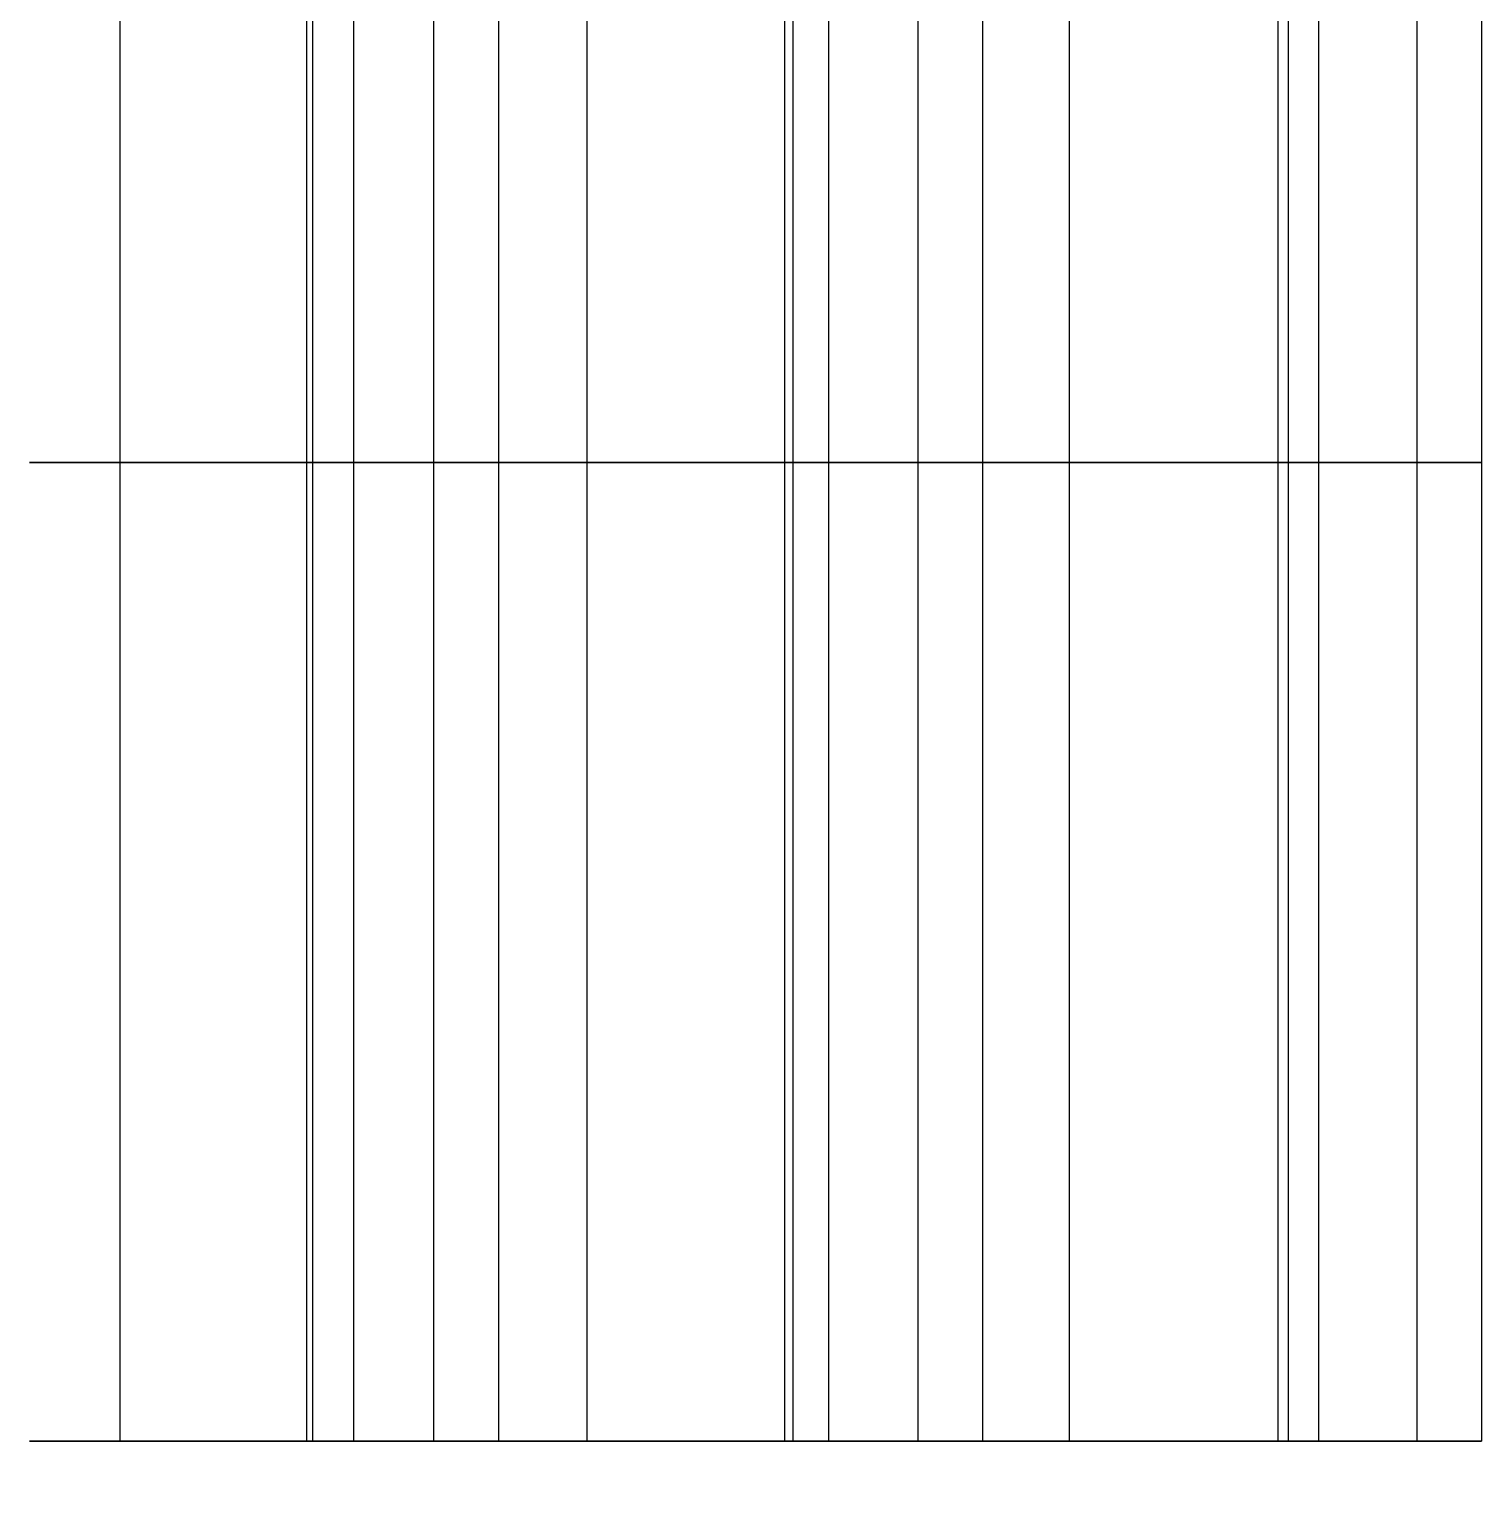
# Model space of a CAD drawing. Extents: x -60 to 60, y -153 to -30.
# Drawn here: x -39.956 to -35.501, y -90.171 to -85.672 of the extents above; entities that cross this region are included whole.
import ezdxf

# ---------------------------------------------------------------- set-up
doc = ezdxf.new("R2010")
doc.units = 0
doc.layers.add('Cut051006', color=7, linetype='CONTINUOUS')

msp = doc.modelspace()

# ---------------------------------------------------------------- linework, layer by layer
at = {"layer": 'Cut051006'}
for p, q in [((-39.679, -84, 97.6955), (-39.679, -87, 97.6955)), ((-39.679, -84, 97.6955), (-39.679, -87, 97.6955)), ((-39.679, -84, 16.9542), (-39.679, -87, 16.9542)), ((-39.679, -84, 16.9542), (-39.679, -87, 16.9542)), ((-39.106, -84, 98.6709), (-39.106, -87, 98.6709)), ((-39.106, -84, 98.6709), (-39.106, -87, 98.6709)), ((-39.106, -84, 15.9788), (-39.106, -87, 15.9788)), ((-39.106, -84, 15.9788), (-39.106, -87, 15.9788)), ((-39.0878, -84, 98.8689), (-39.0878, -87, 98.8689)), ((-39.0878, -84, 98.8689), (-39.0878, -87, 98.8689)), ((-39.0878, -84, 15.7808), (-39.0878, -87, 15.7808)), ((-39.0878, -84, 15.7808), (-39.0878, -87, 15.7808)), ((-38.9613, -84, 98.3886), (-38.9613, -87, 98.3886)), ((-38.9613, -84, 98.3886), (-38.9613, -87, 98.3886)), ((-38.9613, -84, 16.2611), (-38.9613, -87, 16.2611)), ((-38.9613, -84, 16.2611), (-38.9613, -87, 16.2611)), ((-38.7162, -84, 99.2154), (-38.7162, -87, 99.2154)), ((-38.7162, -84, 99.2154), (-38.7162, -87, 99.2154)), ((-38.7162, -84, 15.4343), (-38.7162, -87, 15.4343)), ((-38.7162, -84, 15.4343), (-38.7162, -87, 15.4343)), ((-38.5174, -84, 99.2197), (-38.5174, -87, 99.2197)), ((-38.5174, -84, 99.2197), (-38.5174, -87, 99.2197)), ((-38.5174, -84, 15.43), (-38.5174, -87, 15.43)), ((-38.5174, -84, 15.43), (-38.5174, -87, 15.43)), ((-38.2459, -84, 99.0557), (-38.2459, -87, 99.0557)), ((-38.2459, -84, 99.0557), (-38.2459, -87, 99.0557)), ((-38.2459, -84, 15.594), (-38.2459, -87, 15.594)), ((-38.2459, -84, 15.594), (-38.2459, -87, 15.594)), ((-37.6392, -84, 100.01), (-37.6392, -87, 100.01)), ((-37.6392, -84, 100.01), (-37.6392, -87, 100.01)), ((-37.6392, -84, 14.6392), (-37.6392, -87, 14.6392)), ((-37.6392, -84, 14.6392), (-37.6392, -87, 14.6392)), ((-37.6141, -84, 100.208), (-37.6141, -87, 100.208)), ((-37.6141, -84, 100.208), (-37.6141, -87, 100.208)), ((-37.6141, -84, 14.442), (-37.6141, -87, 14.442)), ((-37.6141, -84, 14.442), (-37.6141, -87, 14.442)), ((-37.5044, -84, 99.7233), (-37.5044, -87, 99.7233)), ((-37.5044, -84, 99.7233), (-37.5044, -87, 99.7233)), ((-37.5044, -84, 14.9264), (-37.5044, -87, 14.9264)), ((-37.5044, -84, 14.9264), (-37.5044, -87, 14.9264)), ((-37.2307, -84, 100.541), (-37.2307, -87, 100.541)), ((-37.2307, -84, 100.541), (-37.2307, -87, 100.541)), ((-37.2307, -84, 14.1086), (-37.2307, -87, 14.1086)), ((-37.2307, -84, 14.1086), (-37.2307, -87, 14.1086)), ((-37.0319, -84, 100.538), (-37.0319, -87, 100.538)), ((-37.0319, -84, 100.538), (-37.0319, -87, 100.538)), ((-37.0319, -84, 14.1112), (-37.0319, -87, 14.1112)), ((-37.0319, -84, 14.1112), (-37.0319, -87, 14.1112)), ((-36.7662, -84, 100.365), (-36.7662, -87, 100.365)), ((-36.7662, -84, 100.365), (-36.7662, -87, 100.365)), ((-36.7662, -84, 14.2847), (-36.7662, -87, 14.2847)), ((-36.7662, -84, 14.2847), (-36.7662, -87, 14.2847)), ((-36.1266, -84, 101.298), (-36.1266, -87, 101.298)), ((-36.1266, -84, 101.298), (-36.1266, -87, 101.298)), ((-36.1266, -84, 13.3516), (-36.1266, -87, 13.3516)), ((-36.1266, -84, 13.3516), (-36.1266, -87, 13.3516)), ((-36.0946, -84, 101.494), (-36.0946, -87, 101.494)), ((-36.0946, -84, 101.494), (-36.0946, -87, 101.494)), ((-36.0946, -84, 13.1554), (-36.0946, -87, 13.1554)), ((-36.0946, -84, 13.1554), (-36.0946, -87, 13.1554)), ((-36.0019, -84, 101.006), (-36.0019, -87, 101.006)), ((-36.0019, -84, 101.006), (-36.0019, -87, 101.006)), ((-36.0019, -84, 13.6433), (-36.0019, -87, 13.6433)), ((-36.0019, -84, 13.6433), (-36.0019, -87, 13.6433)), ((-35.6998, -84, 101.814), (-35.6998, -87, 101.814)), ((-35.6998, -84, 101.814), (-35.6998, -87, 101.814)), ((-35.6998, -84, 12.8356), (-35.6998, -87, 12.8356)), ((-35.6998, -84, 12.8356), (-35.6998, -87, 12.8356)), ((-35.5012, -84, 101.805), (-35.5012, -87, 101.805)), ((-35.5012, -84, 101.805), (-35.5012, -87, 101.805)), ((-35.5012, -84, 12.8452), (-35.5012, -87, 12.8452)), ((-35.5012, -84, 12.8452), (-35.5012, -87, 12.8452)), ((-39.679, -87, 97.6955), (-39.679, -90, 97.6955)), ((-39.679, -87, 97.6955), (-39.679, -90, 97.6955)), ((-39.679, -87, 16.9542), (-39.679, -90, 16.9542)), ((-39.679, -87, 16.9542), (-39.679, -90, 16.9542)), ((-39.106, -87, 98.6709), (-39.106, -90, 98.6709)), ((-39.106, -87, 98.6709), (-39.106, -90, 98.6709)), ((-39.106, -87, 15.9788), (-39.106, -90, 15.9788)), ((-39.106, -87, 15.9788), (-39.106, -90, 15.9788)), ((-39.0878, -87, 98.8689), (-39.0878, -90, 98.8689)), ((-39.0878, -87, 98.8689), (-39.0878, -90, 98.8689)), ((-39.0878, -87, 15.7808), (-39.0878, -90, 15.7808)), ((-39.0878, -87, 15.7808), (-39.0878, -90, 15.7808)), ((-38.9613, -87, 98.3886), (-38.9613, -90, 98.3886)), ((-38.9613, -87, 98.3886), (-38.9613, -90, 98.3886)), ((-38.9613, -87, 16.2611), (-38.9613, -90, 16.2611)), ((-38.9613, -87, 16.2611), (-38.9613, -90, 16.2611)), ((-38.7162, -87, 99.2154), (-38.7162, -90, 99.2154)), ((-38.7162, -87, 99.2154), (-38.7162, -90, 99.2154)), ((-38.7162, -87, 15.4343), (-38.7162, -90, 15.4343)), ((-38.7162, -87, 15.4343), (-38.7162, -90, 15.4343)), ((-38.5174, -87, 99.2197), (-38.5174, -90, 99.2197)), ((-38.5174, -87, 99.2197), (-38.5174, -90, 99.2197)), ((-38.5174, -87, 15.43), (-38.5174, -90, 15.43)), ((-38.5174, -87, 15.43), (-38.5174, -90, 15.43)), ((-38.2459, -87, 99.0557), (-38.2459, -90, 99.0557)), ((-38.2459, -87, 99.0557), (-38.2459, -90, 99.0557)), ((-38.2459, -87, 15.594), (-38.2459, -90, 15.594)), ((-38.2459, -87, 15.594), (-38.2459, -90, 15.594)), ((-37.6392, -87, 100.01), (-37.6392, -90, 100.01)), ((-37.6392, -87, 100.01), (-37.6392, -90, 100.01)), ((-37.6392, -87, 14.6392), (-37.6392, -90, 14.6392)), ((-37.6392, -87, 14.6392), (-37.6392, -90, 14.6392)), ((-37.6141, -87, 100.208), (-37.6141, -90, 100.208)), ((-37.6141, -87, 100.208), (-37.6141, -90, 100.208)), ((-37.6141, -87, 14.442), (-37.6141, -90, 14.442)), ((-37.6141, -87, 14.442), (-37.6141, -90, 14.442)), ((-37.5044, -87, 99.7233), (-37.5044, -90, 99.7233)), ((-37.5044, -87, 99.7233), (-37.5044, -90, 99.7233)), ((-37.5044, -87, 14.9264), (-37.5044, -90, 14.9264)), ((-37.5044, -87, 14.9264), (-37.5044, -90, 14.9264)), ((-37.2307, -87, 100.541), (-37.2307, -90, 100.541)), ((-37.2307, -87, 100.541), (-37.2307, -90, 100.541)), ((-37.2307, -87, 14.1086), (-37.2307, -90, 14.1086)), ((-37.2307, -87, 14.1086), (-37.2307, -90, 14.1086)), ((-37.0319, -87, 100.538), (-37.0319, -90, 100.538)), ((-37.0319, -87, 100.538), (-37.0319, -90, 100.538)), ((-37.0319, -87, 14.1112), (-37.0319, -90, 14.1112)), ((-37.0319, -87, 14.1112), (-37.0319, -90, 14.1112)), ((-36.7662, -87, 100.365), (-36.7662, -90, 100.365)), ((-36.7662, -87, 100.365), (-36.7662, -90, 100.365)), ((-36.7662, -87, 14.2847), (-36.7662, -90, 14.2847)), ((-36.7662, -87, 14.2847), (-36.7662, -90, 14.2847)), ((-36.1266, -87, 101.298), (-36.1266, -90, 101.298)), ((-36.1266, -87, 101.298), (-36.1266, -90, 101.298)), ((-36.1266, -87, 13.3516), (-36.1266, -90, 13.3516)), ((-36.1266, -87, 13.3516), (-36.1266, -90, 13.3516)), ((-36.0946, -87, 101.494), (-36.0946, -90, 101.494)), ((-36.0946, -87, 101.494), (-36.0946, -90, 101.494)), ((-36.0946, -87, 13.1554), (-36.0946, -90, 13.1554)), ((-36.0946, -87, 13.1554), (-36.0946, -90, 13.1554)), ((-36.0019, -87, 101.006), (-36.0019, -90, 101.006)), ((-36.0019, -87, 101.006), (-36.0019, -90, 101.006)), ((-36.0019, -87, 13.6433), (-36.0019, -90, 13.6433)), ((-36.0019, -87, 13.6433), (-36.0019, -90, 13.6433)), ((-35.6998, -87, 101.814), (-35.6998, -90, 101.814)), ((-35.6998, -87, 101.814), (-35.6998, -90, 101.814)), ((-35.6998, -87, 12.8356), (-35.6998, -90, 12.8356)), ((-35.6998, -87, 12.8356), (-35.6998, -90, 12.8356)), ((-35.5012, -87, 101.805), (-35.5012, -90, 101.805)), ((-35.5012, -87, 101.805), (-35.5012, -90, 101.805)), ((-35.5012, -87, 12.8452), (-35.5012, -90, 12.8452)), ((-35.5012, -87, 12.8452), (-35.5012, -90, 12.8452))]:
    msp.add_line(p, q, dxfattribs=at)
for centre in [(0, -90), (0, -90), (0, -93), (0, -93)]:
    msp.add_circle(centre, 60, dxfattribs=at)
for points, degree in [([(-39.679, -87, 97.6955), (-39.8299, -87, 97.7506), (-39.9561, -87, 97.85)], 2), ([(-39.9561, -87, 16.7997), (-39.8299, -87, 16.899), (-39.679, -87, 16.9542)], 2), ([(-39.679, -87, 97.6955), (-39.8299, -87, 97.7506), (-39.9561, -87, 97.85)], 2), ([(-39.9561, -87, 16.7997), (-39.8299, -87, 16.899), (-39.679, -87, 16.9542)], 2), ([(-39.679, -87, 97.6955), (-39.8299, -87, 97.7506), (-39.9561, -87, 97.85)], 2), ([(-39.9561, -87, 16.7997), (-39.8299, -87, 16.899), (-39.679, -87, 16.9542)], 2), ([(-39.679, -87, 97.6955), (-39.8299, -87, 97.7506), (-39.9561, -87, 97.85)], 2), ([(-39.9561, -87, 16.7997), (-39.8299, -87, 16.899), (-39.679, -87, 16.9542)], 2), ([(-39.106, -87, 98.6709), (-39.0111, -87, 98.5413), (-38.9613, -87, 98.3886)], 2), ([(-38.9613, -87, 16.2611), (-39.0111, -87, 16.1084), (-39.106, -87, 15.9788)], 2), ([(-39.106, -87, 98.6709), (-39.0111, -87, 98.5413), (-38.9613, -87, 98.3886)], 2), ([(-38.9613, -87, 16.2611), (-39.0111, -87, 16.1084), (-39.106, -87, 15.9788)], 2), ([(-39.106, -87, 98.6709), (-39.0111, -87, 98.5413), (-38.9613, -87, 98.3886)], 2), ([(-38.9613, -87, 16.2611), (-39.0111, -87, 16.1084), (-39.106, -87, 15.9788)], 2), ([(-39.106, -87, 98.6709), (-39.0111, -87, 98.5413), (-38.9613, -87, 98.3886)], 2), ([(-38.9613, -87, 16.2611), (-39.0111, -87, 16.1084), (-39.106, -87, 15.9788)], 2), ([(-38.7162, -87, 99.2154), (-39.0878, -87, 98.8689)], 1), ([(-39.0878, -87, 15.7808), (-38.7162, -87, 15.4343)], 1), ([(-38.7162, -87, 99.2154), (-39.0878, -87, 98.8689)], 1), ([(-39.0878, -87, 15.7808), (-38.7162, -87, 15.4343)], 1), ([(-38.7162, -87, 99.2154), (-39.0878, -87, 98.8689)], 1), ([(-39.0878, -87, 15.7808), (-38.7162, -87, 15.4343)], 1), ([(-38.7162, -87, 99.2154), (-39.0878, -87, 98.8689)], 1), ([(-39.0878, -87, 15.7808), (-38.7162, -87, 15.4343)], 1), ([(-38.5174, -87, 99.2197), (-38.5666, -87, 99.2679), (-38.6692, -87, 99.2657), (-38.7162, -87, 99.2154)], 3), ([(-38.7162, -87, 15.4343), (-38.6692, -87, 15.384), (-38.5666, -87, 15.3818), (-38.5174, -87, 15.43)], 3), ([(-38.5174, -87, 99.2197), (-38.5666, -87, 99.2679), (-38.6692, -87, 99.2657), (-38.7162, -87, 99.2154)], 3), ([(-38.7162, -87, 15.4343), (-38.6692, -87, 15.384), (-38.5666, -87, 15.3818), (-38.5174, -87, 15.43)], 3), ([(-38.5174, -87, 99.2197), (-38.5666, -87, 99.2679), (-38.6692, -87, 99.2657), (-38.7162, -87, 99.2154)], 3), ([(-38.7162, -87, 15.4343), (-38.6692, -87, 15.384), (-38.5666, -87, 15.3818), (-38.5174, -87, 15.43)], 3), ([(-38.5174, -87, 99.2197), (-38.5666, -87, 99.2679), (-38.6692, -87, 99.2657), (-38.7162, -87, 99.2154)], 3), ([(-38.7162, -87, 15.4343), (-38.6692, -87, 15.384), (-38.5666, -87, 15.3818), (-38.5174, -87, 15.43)], 3), ([(-38.2459, -87, 99.0557), (-38.3948, -87, 99.116), (-38.5174, -87, 99.2197)], 2), ([(-38.5174, -87, 15.43), (-38.3948, -87, 15.5336), (-38.2459, -87, 15.594)], 2), ([(-38.2459, -87, 99.0557), (-38.3948, -87, 99.116), (-38.5174, -87, 99.2197)], 2), ([(-38.5174, -87, 15.43), (-38.3948, -87, 15.5336), (-38.2459, -87, 15.594)], 2), ([(-38.2459, -87, 99.0557), (-38.3948, -87, 99.116), (-38.5174, -87, 99.2197)], 2), ([(-38.5174, -87, 15.43), (-38.3948, -87, 15.5336), (-38.2459, -87, 15.594)], 2), ([(-38.2459, -87, 99.0557), (-38.3948, -87, 99.116), (-38.5174, -87, 99.2197)], 2), ([(-38.5174, -87, 15.43), (-38.3948, -87, 15.5336), (-38.2459, -87, 15.594)], 2), ([(-37.6392, -87, 100.01), (-37.5489, -87, 99.8776), (-37.5044, -87, 99.7233)], 2), ([(-37.5044, -87, 14.9264), (-37.5489, -87, 14.772), (-37.6392, -87, 14.6392)], 2), ([(-37.6392, -87, 100.01), (-37.5489, -87, 99.8776), (-37.5044, -87, 99.7233)], 2), ([(-37.5044, -87, 14.9264), (-37.5489, -87, 14.772), (-37.6392, -87, 14.6392)], 2), ([(-37.6392, -87, 100.01), (-37.5489, -87, 99.8776), (-37.5044, -87, 99.7233)], 2), ([(-37.5044, -87, 14.9264), (-37.5489, -87, 14.772), (-37.6392, -87, 14.6392)], 2), ([(-37.6392, -87, 100.01), (-37.5489, -87, 99.8776), (-37.5044, -87, 99.7233)], 2), ([(-37.5044, -87, 14.9264), (-37.5489, -87, 14.772), (-37.6392, -87, 14.6392)], 2), ([(-37.2307, -87, 100.541), (-37.6141, -87, 100.208)], 1), ([(-37.6141, -87, 14.442), (-37.2307, -87, 14.1086)], 1), ([(-37.2307, -87, 100.541), (-37.6141, -87, 100.208)], 1), ([(-37.6141, -87, 14.442), (-37.2307, -87, 14.1086)], 1), ([(-37.2307, -87, 100.541), (-37.6141, -87, 100.208)], 1), ([(-37.6141, -87, 14.442), (-37.2307, -87, 14.1086)], 1), ([(-37.2307, -87, 100.541), (-37.6141, -87, 100.208)], 1), ([(-37.6141, -87, 14.442), (-37.2307, -87, 14.1086)], 1), ([(-37.0319, -87, 100.538), (-37.0793, -87, 100.588), (-37.1819, -87, 100.59), (-37.2307, -87, 100.541)], 3), ([(-37.2307, -87, 14.1086), (-37.1819, -87, 14.06), (-37.0793, -87, 14.0614), (-37.0319, -87, 14.1112)], 3), ([(-37.0319, -87, 100.538), (-37.0793, -87, 100.588), (-37.1819, -87, 100.59), (-37.2307, -87, 100.541)], 3), ([(-37.2307, -87, 14.1086), (-37.1819, -87, 14.06), (-37.0793, -87, 14.0614), (-37.0319, -87, 14.1112)], 3), ([(-37.0319, -87, 100.538), (-37.0793, -87, 100.588), (-37.1819, -87, 100.59), (-37.2307, -87, 100.541)], 3), ([(-37.2307, -87, 14.1086), (-37.1819, -87, 14.06), (-37.0793, -87, 14.0614), (-37.0319, -87, 14.1112)], 3), ([(-37.0319, -87, 100.538), (-37.0793, -87, 100.588), (-37.1819, -87, 100.59), (-37.2307, -87, 100.541)], 3), ([(-37.2307, -87, 14.1086), (-37.1819, -87, 14.06), (-37.0793, -87, 14.0614), (-37.0319, -87, 14.1112)], 3), ([(-36.7662, -87, 100.365), (-36.9129, -87, 100.431), (-37.0319, -87, 100.538)], 2), ([(-37.0319, -87, 14.1112), (-36.9129, -87, 14.2191), (-36.7662, -87, 14.2847)], 2), ([(-36.7662, -87, 100.365), (-36.9129, -87, 100.431), (-37.0319, -87, 100.538)], 2), ([(-37.0319, -87, 14.1112), (-36.9129, -87, 14.2191), (-36.7662, -87, 14.2847)], 2), ([(-36.7662, -87, 100.365), (-36.9129, -87, 100.431), (-37.0319, -87, 100.538)], 2), ([(-37.0319, -87, 14.1112), (-36.9129, -87, 14.2191), (-36.7662, -87, 14.2847)], 2), ([(-36.7662, -87, 100.365), (-36.9129, -87, 100.431), (-37.0319, -87, 100.538)], 2), ([(-37.0319, -87, 14.1112), (-36.9129, -87, 14.2191), (-36.7662, -87, 14.2847)], 2), ([(-36.1266, -87, 101.298), (-36.041, -87, 101.162), (-36.0019, -87, 101.006)], 2), ([(-36.0019, -87, 13.6433), (-36.041, -87, 13.4875), (-36.1266, -87, 13.3516)], 2), ([(-36.1266, -87, 101.298), (-36.041, -87, 101.162), (-36.0019, -87, 101.006)], 2), ([(-36.0019, -87, 13.6433), (-36.041, -87, 13.4875), (-36.1266, -87, 13.3516)], 2), ([(-36.1266, -87, 101.298), (-36.041, -87, 101.162), (-36.0019, -87, 101.006)], 2), ([(-36.0019, -87, 13.6433), (-36.041, -87, 13.4875), (-36.1266, -87, 13.3516)], 2), ([(-36.1266, -87, 101.298), (-36.041, -87, 101.162), (-36.0019, -87, 101.006)], 2), ([(-36.0019, -87, 13.6433), (-36.041, -87, 13.4875), (-36.1266, -87, 13.3516)], 2), ([(-35.6998, -87, 101.814), (-36.0946, -87, 101.494)], 1), ([(-36.0946, -87, 13.1554), (-35.6998, -87, 12.8356)], 1), ([(-35.6998, -87, 101.814), (-36.0946, -87, 101.494)], 1), ([(-36.0946, -87, 13.1554), (-35.6998, -87, 12.8356)], 1), ([(-35.6998, -87, 101.814), (-36.0946, -87, 101.494)], 1), ([(-36.0946, -87, 13.1554), (-35.6998, -87, 12.8356)], 1), ([(-35.6998, -87, 101.814), (-36.0946, -87, 101.494)], 1), ([(-36.0946, -87, 13.1554), (-35.6998, -87, 12.8356)], 1), ([(-35.5012, -87, 101.805), (-35.5469, -87, 101.856), (-35.6493, -87, 101.861), (-35.6998, -87, 101.814)], 3), ([(-35.6998, -87, 12.8356), (-35.6493, -87, 12.7887), (-35.5469, -87, 12.7937), (-35.5012, -87, 12.8452)], 3), ([(-35.5012, -87, 101.805), (-35.5469, -87, 101.856), (-35.6493, -87, 101.861), (-35.6998, -87, 101.814)], 3), ([(-35.6998, -87, 12.8356), (-35.6493, -87, 12.7887), (-35.5469, -87, 12.7937), (-35.5012, -87, 12.8452)], 3), ([(-35.5012, -87, 101.805), (-35.5469, -87, 101.856), (-35.6493, -87, 101.861), (-35.6998, -87, 101.814)], 3), ([(-35.6998, -87, 12.8356), (-35.6493, -87, 12.7887), (-35.5469, -87, 12.7937), (-35.5012, -87, 12.8452)], 3), ([(-35.5012, -87, 101.805), (-35.5469, -87, 101.856), (-35.6493, -87, 101.861), (-35.6998, -87, 101.814)], 3), ([(-35.6998, -87, 12.8356), (-35.6493, -87, 12.7887), (-35.5469, -87, 12.7937), (-35.5012, -87, 12.8452)], 3), ([(-39.679, -90, 97.6955), (-39.8299, -90, 97.7506), (-39.9561, -90, 97.85)], 2), ([(-39.9561, -90, 16.7997), (-39.8299, -90, 16.899), (-39.679, -90, 16.9542)], 2), ([(-39.679, -90, 97.6955), (-39.8299, -90, 97.7506), (-39.9561, -90, 97.85)], 2), ([(-39.9561, -90, 16.7997), (-39.8299, -90, 16.899), (-39.679, -90, 16.9542)], 2), ([(-39.106, -90, 98.6709), (-39.0111, -90, 98.5413), (-38.9613, -90, 98.3886)], 2), ([(-38.9613, -90, 16.2611), (-39.0111, -90, 16.1084), (-39.106, -90, 15.9788)], 2), ([(-39.106, -90, 98.6709), (-39.0111, -90, 98.5413), (-38.9613, -90, 98.3886)], 2), ([(-38.9613, -90, 16.2611), (-39.0111, -90, 16.1084), (-39.106, -90, 15.9788)], 2), ([(-38.7162, -90, 99.2154), (-39.0878, -90, 98.8689)], 1), ([(-39.0878, -90, 15.7808), (-38.7162, -90, 15.4343)], 1), ([(-38.7162, -90, 99.2154), (-39.0878, -90, 98.8689)], 1), ([(-39.0878, -90, 15.7808), (-38.7162, -90, 15.4343)], 1), ([(-38.5174, -90, 99.2197), (-38.5666, -90, 99.2679), (-38.6692, -90, 99.2657), (-38.7162, -90, 99.2154)], 3), ([(-38.7162, -90, 15.4343), (-38.6692, -90, 15.384), (-38.5666, -90, 15.3818), (-38.5174, -90, 15.43)], 3), ([(-38.5174, -90, 99.2197), (-38.5666, -90, 99.2679), (-38.6692, -90, 99.2657), (-38.7162, -90, 99.2154)], 3), ([(-38.7162, -90, 15.4343), (-38.6692, -90, 15.384), (-38.5666, -90, 15.3818), (-38.5174, -90, 15.43)], 3), ([(-38.2459, -90, 99.0557), (-38.3948, -90, 99.116), (-38.5174, -90, 99.2197)], 2), ([(-38.5174, -90, 15.43), (-38.3948, -90, 15.5336), (-38.2459, -90, 15.594)], 2), ([(-38.2459, -90, 99.0557), (-38.3948, -90, 99.116), (-38.5174, -90, 99.2197)], 2), ([(-38.5174, -90, 15.43), (-38.3948, -90, 15.5336), (-38.2459, -90, 15.594)], 2), ([(-37.6392, -90, 100.01), (-37.5489, -90, 99.8776), (-37.5044, -90, 99.7233)], 2), ([(-37.5044, -90, 14.9264), (-37.5489, -90, 14.772), (-37.6392, -90, 14.6392)], 2), ([(-37.6392, -90, 100.01), (-37.5489, -90, 99.8776), (-37.5044, -90, 99.7233)], 2), ([(-37.5044, -90, 14.9264), (-37.5489, -90, 14.772), (-37.6392, -90, 14.6392)], 2), ([(-37.2307, -90, 100.541), (-37.6141, -90, 100.208)], 1), ([(-37.6141, -90, 14.442), (-37.2307, -90, 14.1086)], 1), ([(-37.2307, -90, 100.541), (-37.6141, -90, 100.208)], 1), ([(-37.6141, -90, 14.442), (-37.2307, -90, 14.1086)], 1), ([(-37.0319, -90, 100.538), (-37.0793, -90, 100.588), (-37.1819, -90, 100.59), (-37.2307, -90, 100.541)], 3), ([(-37.2307, -90, 14.1086), (-37.1819, -90, 14.06), (-37.0793, -90, 14.0614), (-37.0319, -90, 14.1112)], 3), ([(-37.0319, -90, 100.538), (-37.0793, -90, 100.588), (-37.1819, -90, 100.59), (-37.2307, -90, 100.541)], 3), ([(-37.2307, -90, 14.1086), (-37.1819, -90, 14.06), (-37.0793, -90, 14.0614), (-37.0319, -90, 14.1112)], 3), ([(-36.7662, -90, 100.365), (-36.9129, -90, 100.431), (-37.0319, -90, 100.538)], 2), ([(-37.0319, -90, 14.1112), (-36.9129, -90, 14.2191), (-36.7662, -90, 14.2847)], 2), ([(-36.7662, -90, 100.365), (-36.9129, -90, 100.431), (-37.0319, -90, 100.538)], 2), ([(-37.0319, -90, 14.1112), (-36.9129, -90, 14.2191), (-36.7662, -90, 14.2847)], 2), ([(-36.1266, -90, 101.298), (-36.041, -90, 101.162), (-36.0019, -90, 101.006)], 2), ([(-36.0019, -90, 13.6433), (-36.041, -90, 13.4875), (-36.1266, -90, 13.3516)], 2), ([(-36.1266, -90, 101.298), (-36.041, -90, 101.162), (-36.0019, -90, 101.006)], 2), ([(-36.0019, -90, 13.6433), (-36.041, -90, 13.4875), (-36.1266, -90, 13.3516)], 2), ([(-35.6998, -90, 101.814), (-36.0946, -90, 101.494)], 1), ([(-36.0946, -90, 13.1554), (-35.6998, -90, 12.8356)], 1), ([(-35.6998, -90, 101.814), (-36.0946, -90, 101.494)], 1), ([(-36.0946, -90, 13.1554), (-35.6998, -90, 12.8356)], 1), ([(-35.5012, -90, 101.805), (-35.5469, -90, 101.856), (-35.6493, -90, 101.861), (-35.6998, -90, 101.814)], 3), ([(-35.6998, -90, 12.8356), (-35.6493, -90, 12.7887), (-35.5469, -90, 12.7937), (-35.5012, -90, 12.8452)], 3), ([(-35.5012, -90, 101.805), (-35.5469, -90, 101.856), (-35.6493, -90, 101.861), (-35.6998, -90, 101.814)], 3), ([(-35.6998, -90, 12.8356), (-35.6493, -90, 12.7887), (-35.5469, -90, 12.7937), (-35.5012, -90, 12.8452)], 3)]:
    msp.add_open_spline(points, degree=degree, dxfattribs=at)
for points, degree, knots in [([(-38.9613, -87, 98.3886), (-38.9355, -87, 98.31), (-38.9241, -87, 98.2121), (-38.9448, -87, 98.1083), (-38.9648, -87, 98.0051), (-39.0197, -87, 97.898), (-39.1036, -87, 97.8178), (-39.1866, -87, 97.7367), (-39.2956, -87, 97.6856), (-39.3995, -87, 97.6693), (-39.5039, -87, 97.6521), (-39.6013, -87, 97.667), (-39.679, -87, 97.6955)], 3, [0, 0, 0, 0, 0.558599, 0.558599, 0.558599, 1.1172, 1.1172, 1.1172, 1.6758, 1.6758, 1.6758, 2.2344, 2.2344, 2.2344, 2.2344]), ([(-39.679, -87, 16.9542), (-39.6013, -87, 16.9827), (-39.5039, -87, 16.9975), (-39.3995, -87, 16.9804), (-39.2956, -87, 16.9641), (-39.1866, -87, 16.9129), (-39.1036, -87, 16.8319), (-39.0197, -87, 16.7517), (-38.9648, -87, 16.6446), (-38.9448, -87, 16.5414), (-38.9241, -87, 16.4376), (-38.9355, -87, 16.3397), (-38.9613, -87, 16.2611)], 3, [0, 0, 0, 0, 0.558599, 0.558599, 0.558599, 1.1172, 1.1172, 1.1172, 1.6758, 1.6758, 1.6758, 2.2344, 2.2344, 2.2344, 2.2344]), ([(-38.9613, -87, 98.3886), (-38.9355, -87, 98.31), (-38.9241, -87, 98.2121), (-38.9448, -87, 98.1083), (-38.9648, -87, 98.0051), (-39.0197, -87, 97.898), (-39.1036, -87, 97.8178), (-39.1866, -87, 97.7367), (-39.2956, -87, 97.6856), (-39.3995, -87, 97.6693), (-39.5039, -87, 97.6521), (-39.6013, -87, 97.667), (-39.679, -87, 97.6955)], 3, [0, 0, 0, 0, 0.558599, 0.558599, 0.558599, 1.1172, 1.1172, 1.1172, 1.6758, 1.6758, 1.6758, 2.2344, 2.2344, 2.2344, 2.2344]), ([(-39.679, -87, 16.9542), (-39.6013, -87, 16.9827), (-39.5039, -87, 16.9975), (-39.3995, -87, 16.9804), (-39.2956, -87, 16.9641), (-39.1866, -87, 16.9129), (-39.1036, -87, 16.8319), (-39.0197, -87, 16.7517), (-38.9648, -87, 16.6446), (-38.9448, -87, 16.5414), (-38.9241, -87, 16.4376), (-38.9355, -87, 16.3397), (-38.9613, -87, 16.2611)], 3, [0, 0, 0, 0, 0.558599, 0.558599, 0.558599, 1.1172, 1.1172, 1.1172, 1.6758, 1.6758, 1.6758, 2.2344, 2.2344, 2.2344, 2.2344]), ([(-38.9613, -87, 98.3886), (-38.9355, -87, 98.31), (-38.9241, -87, 98.2121), (-38.9448, -87, 98.1083), (-38.9648, -87, 98.0051), (-39.0197, -87, 97.898), (-39.1036, -87, 97.8178), (-39.1866, -87, 97.7367), (-39.2956, -87, 97.6856), (-39.3995, -87, 97.6693), (-39.5039, -87, 97.6521), (-39.6013, -87, 97.667), (-39.679, -87, 97.6955)], 3, [0, 0, 0, 0, 0.558599, 0.558599, 0.558599, 1.1172, 1.1172, 1.1172, 1.6758, 1.6758, 1.6758, 2.2344, 2.2344, 2.2344, 2.2344]), ([(-39.679, -87, 16.9542), (-39.6013, -87, 16.9827), (-39.5039, -87, 16.9975), (-39.3995, -87, 16.9804), (-39.2956, -87, 16.9641), (-39.1866, -87, 16.9129), (-39.1036, -87, 16.8319), (-39.0197, -87, 16.7517), (-38.9648, -87, 16.6446), (-38.9448, -87, 16.5414), (-38.9241, -87, 16.4376), (-38.9355, -87, 16.3397), (-38.9613, -87, 16.2611)], 3, [0, 0, 0, 0, 0.558599, 0.558599, 0.558599, 1.1172, 1.1172, 1.1172, 1.6758, 1.6758, 1.6758, 2.2344, 2.2344, 2.2344, 2.2344]), ([(-38.9613, -87, 98.3886), (-38.9355, -87, 98.31), (-38.9241, -87, 98.2121), (-38.9448, -87, 98.1083), (-38.9648, -87, 98.0051), (-39.0197, -87, 97.898), (-39.1036, -87, 97.8178), (-39.1866, -87, 97.7367), (-39.2956, -87, 97.6856), (-39.3995, -87, 97.6693), (-39.5039, -87, 97.6521), (-39.6013, -87, 97.667), (-39.679, -87, 97.6955)], 3, [0, 0, 0, 0, 0.558599, 0.558599, 0.558599, 1.1172, 1.1172, 1.1172, 1.6758, 1.6758, 1.6758, 2.2344, 2.2344, 2.2344, 2.2344]), ([(-39.679, -87, 16.9542), (-39.6013, -87, 16.9827), (-39.5039, -87, 16.9975), (-39.3995, -87, 16.9804), (-39.2956, -87, 16.9641), (-39.1866, -87, 16.9129), (-39.1036, -87, 16.8319), (-39.0197, -87, 16.7517), (-38.9648, -87, 16.6446), (-38.9448, -87, 16.5414), (-38.9241, -87, 16.4376), (-38.9355, -87, 16.3397), (-38.9613, -87, 16.2611)], 3, [0, 0, 0, 0, 0.558599, 0.558599, 0.558599, 1.1172, 1.1172, 1.1172, 1.6758, 1.6758, 1.6758, 2.2344, 2.2344, 2.2344, 2.2344]), ([(-39.0878, -87, 98.8689), (-39.1269, -87, 98.8328), (-39.1344, -87, 98.7733), (-39.1379, -87, 98.7134), (-39.106, -87, 98.6709)], 2, [0, 0, 0, 0.724386, 0.724386, 1.44877, 1.44877, 1.44877]), ([(-39.106, -87, 15.9788), (-39.1379, -87, 15.9362), (-39.1344, -87, 15.8764), (-39.1269, -87, 15.8168), (-39.0878, -87, 15.7808)], 2, [0, 0, 0, 0.724386, 0.724386, 1.44877, 1.44877, 1.44877]), ([(-39.0878, -87, 98.8689), (-39.1269, -87, 98.8328), (-39.1344, -87, 98.7733), (-39.1379, -87, 98.7134), (-39.106, -87, 98.6709)], 2, [0, 0, 0, 0.724386, 0.724386, 1.44877, 1.44877, 1.44877]), ([(-39.106, -87, 15.9788), (-39.1379, -87, 15.9362), (-39.1344, -87, 15.8764), (-39.1269, -87, 15.8168), (-39.0878, -87, 15.7808)], 2, [0, 0, 0, 0.724386, 0.724386, 1.44877, 1.44877, 1.44877]), ([(-39.0878, -87, 98.8689), (-39.1269, -87, 98.8328), (-39.1344, -87, 98.7733), (-39.1379, -87, 98.7134), (-39.106, -87, 98.6709)], 2, [0, 0, 0, 0.724386, 0.724386, 1.44877, 1.44877, 1.44877]), ([(-39.106, -87, 15.9788), (-39.1379, -87, 15.9362), (-39.1344, -87, 15.8764), (-39.1269, -87, 15.8168), (-39.0878, -87, 15.7808)], 2, [0, 0, 0, 0.724386, 0.724386, 1.44877, 1.44877, 1.44877]), ([(-39.0878, -87, 98.8689), (-39.1269, -87, 98.8328), (-39.1344, -87, 98.7733), (-39.1379, -87, 98.7134), (-39.106, -87, 98.6709)], 2, [0, 0, 0, 0.724386, 0.724386, 1.44877, 1.44877, 1.44877]), ([(-39.106, -87, 15.9788), (-39.1379, -87, 15.9362), (-39.1344, -87, 15.8764), (-39.1269, -87, 15.8168), (-39.0878, -87, 15.7808)], 2, [0, 0, 0, 0.724386, 0.724386, 1.44877, 1.44877, 1.44877]), ([(-37.5044, -87, 99.7233), (-37.4815, -87, 99.6438), (-37.4734, -87, 99.5456), (-37.4978, -87, 99.4426), (-37.5213, -87, 99.3401), (-37.5799, -87, 99.235), (-37.6666, -87, 99.1578), (-37.7524, -87, 99.0797), (-37.8631, -87, 99.0324), (-37.9675, -87, 99.0197), (-38.0724, -87, 99.0062), (-38.1693, -87, 99.0245), (-38.2459, -87, 99.0557)], 3, [0, 0, 0, 0, 0.558599, 0.558599, 0.558599, 1.1172, 1.1172, 1.1172, 1.6758, 1.6758, 1.6758, 2.2344, 2.2344, 2.2344, 2.2344]), ([(-38.2459, -87, 15.594), (-38.1693, -87, 15.6252), (-38.0724, -87, 15.6434), (-37.9675, -87, 15.63), (-37.8631, -87, 15.6173), (-37.7524, -87, 15.57), (-37.6666, -87, 15.4919), (-37.5799, -87, 15.4147), (-37.5213, -87, 15.3095), (-37.4978, -87, 15.2071), (-37.4734, -87, 15.1041), (-37.4815, -87, 15.0059), (-37.5044, -87, 14.9264)], 3, [0, 0, 0, 0, 0.558599, 0.558599, 0.558599, 1.1172, 1.1172, 1.1172, 1.6758, 1.6758, 1.6758, 2.2344, 2.2344, 2.2344, 2.2344]), ([(-37.5044, -87, 99.7233), (-37.4815, -87, 99.6438), (-37.4734, -87, 99.5456), (-37.4978, -87, 99.4426), (-37.5213, -87, 99.3401), (-37.5799, -87, 99.235), (-37.6666, -87, 99.1578), (-37.7524, -87, 99.0797), (-37.8631, -87, 99.0324), (-37.9675, -87, 99.0197), (-38.0724, -87, 99.0062), (-38.1693, -87, 99.0245), (-38.2459, -87, 99.0557)], 3, [0, 0, 0, 0, 0.558599, 0.558599, 0.558599, 1.1172, 1.1172, 1.1172, 1.6758, 1.6758, 1.6758, 2.2344, 2.2344, 2.2344, 2.2344]), ([(-38.2459, -87, 15.594), (-38.1693, -87, 15.6252), (-38.0724, -87, 15.6434), (-37.9675, -87, 15.63), (-37.8631, -87, 15.6173), (-37.7524, -87, 15.57), (-37.6666, -87, 15.4919), (-37.5799, -87, 15.4147), (-37.5213, -87, 15.3095), (-37.4978, -87, 15.2071), (-37.4734, -87, 15.1041), (-37.4815, -87, 15.0059), (-37.5044, -87, 14.9264)], 3, [0, 0, 0, 0, 0.558599, 0.558599, 0.558599, 1.1172, 1.1172, 1.1172, 1.6758, 1.6758, 1.6758, 2.2344, 2.2344, 2.2344, 2.2344]), ([(-37.5044, -87, 99.7233), (-37.4815, -87, 99.6438), (-37.4734, -87, 99.5456), (-37.4978, -87, 99.4426), (-37.5213, -87, 99.3401), (-37.5799, -87, 99.235), (-37.6666, -87, 99.1578), (-37.7524, -87, 99.0797), (-37.8631, -87, 99.0324), (-37.9675, -87, 99.0197), (-38.0724, -87, 99.0062), (-38.1693, -87, 99.0245), (-38.2459, -87, 99.0557)], 3, [0, 0, 0, 0, 0.558599, 0.558599, 0.558599, 1.1172, 1.1172, 1.1172, 1.6758, 1.6758, 1.6758, 2.2344, 2.2344, 2.2344, 2.2344]), ([(-38.2459, -87, 15.594), (-38.1693, -87, 15.6252), (-38.0724, -87, 15.6434), (-37.9675, -87, 15.63), (-37.8631, -87, 15.6173), (-37.7524, -87, 15.57), (-37.6666, -87, 15.4919), (-37.5799, -87, 15.4147), (-37.5213, -87, 15.3095), (-37.4978, -87, 15.2071), (-37.4734, -87, 15.1041), (-37.4815, -87, 15.0059), (-37.5044, -87, 14.9264)], 3, [0, 0, 0, 0, 0.558599, 0.558599, 0.558599, 1.1172, 1.1172, 1.1172, 1.6758, 1.6758, 1.6758, 2.2344, 2.2344, 2.2344, 2.2344]), ([(-37.5044, -87, 99.7233), (-37.4815, -87, 99.6438), (-37.4734, -87, 99.5456), (-37.4978, -87, 99.4426), (-37.5213, -87, 99.3401), (-37.5799, -87, 99.235), (-37.6666, -87, 99.1578), (-37.7524, -87, 99.0797), (-37.8631, -87, 99.0324), (-37.9675, -87, 99.0197), (-38.0724, -87, 99.0062), (-38.1693, -87, 99.0245), (-38.2459, -87, 99.0557)], 3, [0, 0, 0, 0, 0.558599, 0.558599, 0.558599, 1.1172, 1.1172, 1.1172, 1.6758, 1.6758, 1.6758, 2.2344, 2.2344, 2.2344, 2.2344]), ([(-38.2459, -87, 15.594), (-38.1693, -87, 15.6252), (-38.0724, -87, 15.6434), (-37.9675, -87, 15.63), (-37.8631, -87, 15.6173), (-37.7524, -87, 15.57), (-37.6666, -87, 15.4919), (-37.5799, -87, 15.4147), (-37.5213, -87, 15.3095), (-37.4978, -87, 15.2071), (-37.4734, -87, 15.1041), (-37.4815, -87, 15.0059), (-37.5044, -87, 14.9264)], 3, [0, 0, 0, 0, 0.558599, 0.558599, 0.558599, 1.1172, 1.1172, 1.1172, 1.6758, 1.6758, 1.6758, 2.2344, 2.2344, 2.2344, 2.2344]), ([(-37.6141, -87, 100.208), (-37.6545, -87, 100.173), (-37.664, -87, 100.114), (-37.6696, -87, 100.054), (-37.6392, -87, 100.01)], 2, [0, 0, 0, 0.724386, 0.724386, 1.44877, 1.44877, 1.44877]), ([(-37.6392, -87, 14.6392), (-37.6696, -87, 14.5956), (-37.664, -87, 14.5358), (-37.6545, -87, 14.4766), (-37.6141, -87, 14.442)], 2, [0, 0, 0, 0.724386, 0.724386, 1.44877, 1.44877, 1.44877]), ([(-37.6141, -87, 100.208), (-37.6545, -87, 100.173), (-37.664, -87, 100.114), (-37.6696, -87, 100.054), (-37.6392, -87, 100.01)], 2, [0, 0, 0, 0.724386, 0.724386, 1.44877, 1.44877, 1.44877]), ([(-37.6392, -87, 14.6392), (-37.6696, -87, 14.5956), (-37.664, -87, 14.5358), (-37.6545, -87, 14.4766), (-37.6141, -87, 14.442)], 2, [0, 0, 0, 0.724386, 0.724386, 1.44877, 1.44877, 1.44877]), ([(-37.6141, -87, 100.208), (-37.6545, -87, 100.173), (-37.664, -87, 100.114), (-37.6696, -87, 100.054), (-37.6392, -87, 100.01)], 2, [0, 0, 0, 0.724386, 0.724386, 1.44877, 1.44877, 1.44877]), ([(-37.6392, -87, 14.6392), (-37.6696, -87, 14.5956), (-37.664, -87, 14.5358), (-37.6545, -87, 14.4766), (-37.6141, -87, 14.442)], 2, [0, 0, 0, 0.724386, 0.724386, 1.44877, 1.44877, 1.44877]), ([(-37.6141, -87, 100.208), (-37.6545, -87, 100.173), (-37.664, -87, 100.114), (-37.6696, -87, 100.054), (-37.6392, -87, 100.01)], 2, [0, 0, 0, 0.724386, 0.724386, 1.44877, 1.44877, 1.44877]), ([(-37.6392, -87, 14.6392), (-37.6696, -87, 14.5956), (-37.664, -87, 14.5358), (-37.6545, -87, 14.4766), (-37.6141, -87, 14.442)], 2, [0, 0, 0, 0.724386, 0.724386, 1.44877, 1.44877, 1.44877]), ([(-36.0019, -87, 101.006), (-35.9817, -87, 100.926), (-35.9771, -87, 100.828), (-36.0051, -87, 100.726), (-36.0322, -87, 100.624), (-36.0944, -87, 100.521), (-36.1837, -87, 100.447), (-36.2722, -87, 100.372), (-36.3844, -87, 100.328), (-36.4892, -87, 100.319), (-36.5946, -87, 100.31), (-36.6907, -87, 100.331), (-36.7662, -87, 100.365)], 3, [0, 0, 0, 0, 0.558599, 0.558599, 0.558599, 1.1172, 1.1172, 1.1172, 1.6758, 1.6758, 1.6758, 2.2344, 2.2344, 2.2344, 2.2344]), ([(-36.7662, -87, 14.2847), (-36.6907, -87, 14.3185), (-36.5946, -87, 14.3401), (-36.4892, -87, 14.3303), (-36.3844, -87, 14.3213), (-36.2722, -87, 14.2779), (-36.1837, -87, 14.2028), (-36.0944, -87, 14.1287), (-36.0322, -87, 14.0257), (-36.0051, -87, 13.9241), (-35.9771, -87, 13.822), (-35.9817, -87, 13.7236), (-36.0019, -87, 13.6433)], 3, [0, 0, 0, 0, 0.558599, 0.558599, 0.558599, 1.1172, 1.1172, 1.1172, 1.6758, 1.6758, 1.6758, 2.2344, 2.2344, 2.2344, 2.2344]), ([(-36.0019, -87, 101.006), (-35.9817, -87, 100.926), (-35.9771, -87, 100.828), (-36.0051, -87, 100.726), (-36.0322, -87, 100.624), (-36.0944, -87, 100.521), (-36.1837, -87, 100.447), (-36.2722, -87, 100.372), (-36.3844, -87, 100.328), (-36.4892, -87, 100.319), (-36.5946, -87, 100.31), (-36.6907, -87, 100.331), (-36.7662, -87, 100.365)], 3, [0, 0, 0, 0, 0.558599, 0.558599, 0.558599, 1.1172, 1.1172, 1.1172, 1.6758, 1.6758, 1.6758, 2.2344, 2.2344, 2.2344, 2.2344]), ([(-36.7662, -87, 14.2847), (-36.6907, -87, 14.3185), (-36.5946, -87, 14.3401), (-36.4892, -87, 14.3303), (-36.3844, -87, 14.3213), (-36.2722, -87, 14.2779), (-36.1837, -87, 14.2028), (-36.0944, -87, 14.1287), (-36.0322, -87, 14.0257), (-36.0051, -87, 13.9241), (-35.9771, -87, 13.822), (-35.9817, -87, 13.7236), (-36.0019, -87, 13.6433)], 3, [0, 0, 0, 0, 0.558599, 0.558599, 0.558599, 1.1172, 1.1172, 1.1172, 1.6758, 1.6758, 1.6758, 2.2344, 2.2344, 2.2344, 2.2344]), ([(-36.0019, -87, 101.006), (-35.9817, -87, 100.926), (-35.9771, -87, 100.828), (-36.0051, -87, 100.726), (-36.0322, -87, 100.624), (-36.0944, -87, 100.521), (-36.1837, -87, 100.447), (-36.2722, -87, 100.372), (-36.3844, -87, 100.328), (-36.4892, -87, 100.319), (-36.5946, -87, 100.31), (-36.6907, -87, 100.331), (-36.7662, -87, 100.365)], 3, [0, 0, 0, 0, 0.558599, 0.558599, 0.558599, 1.1172, 1.1172, 1.1172, 1.6758, 1.6758, 1.6758, 2.2344, 2.2344, 2.2344, 2.2344]), ([(-36.7662, -87, 14.2847), (-36.6907, -87, 14.3185), (-36.5946, -87, 14.3401), (-36.4892, -87, 14.3303), (-36.3844, -87, 14.3213), (-36.2722, -87, 14.2779), (-36.1837, -87, 14.2028), (-36.0944, -87, 14.1287), (-36.0322, -87, 14.0257), (-36.0051, -87, 13.9241), (-35.9771, -87, 13.822), (-35.9817, -87, 13.7236), (-36.0019, -87, 13.6433)], 3, [0, 0, 0, 0, 0.558599, 0.558599, 0.558599, 1.1172, 1.1172, 1.1172, 1.6758, 1.6758, 1.6758, 2.2344, 2.2344, 2.2344, 2.2344]), ([(-36.0019, -87, 101.006), (-35.9817, -87, 100.926), (-35.9771, -87, 100.828), (-36.0051, -87, 100.726), (-36.0322, -87, 100.624), (-36.0944, -87, 100.521), (-36.1837, -87, 100.447), (-36.2722, -87, 100.372), (-36.3844, -87, 100.328), (-36.4892, -87, 100.319), (-36.5946, -87, 100.31), (-36.6907, -87, 100.331), (-36.7662, -87, 100.365)], 3, [0, 0, 0, 0, 0.558599, 0.558599, 0.558599, 1.1172, 1.1172, 1.1172, 1.6758, 1.6758, 1.6758, 2.2344, 2.2344, 2.2344, 2.2344]), ([(-36.7662, -87, 14.2847), (-36.6907, -87, 14.3185), (-36.5946, -87, 14.3401), (-36.4892, -87, 14.3303), (-36.3844, -87, 14.3213), (-36.2722, -87, 14.2779), (-36.1837, -87, 14.2028), (-36.0944, -87, 14.1287), (-36.0322, -87, 14.0257), (-36.0051, -87, 13.9241), (-35.9771, -87, 13.822), (-35.9817, -87, 13.7236), (-36.0019, -87, 13.6433)], 3, [0, 0, 0, 0, 0.558599, 0.558599, 0.558599, 1.1172, 1.1172, 1.1172, 1.6758, 1.6758, 1.6758, 2.2344, 2.2344, 2.2344, 2.2344]), ([(-36.0946, -87, 101.494), (-36.1362, -87, 101.461), (-36.1478, -87, 101.402), (-36.1554, -87, 101.343), (-36.1266, -87, 101.298)], 2, [0, 0, 0, 0.724386, 0.724386, 1.44877, 1.44877, 1.44877]), ([(-36.1266, -87, 13.3516), (-36.1554, -87, 13.3069), (-36.1478, -87, 13.2474), (-36.1362, -87, 13.1886), (-36.0946, -87, 13.1554)], 2, [0, 0, 0, 0.724386, 0.724386, 1.44877, 1.44877, 1.44877]), ([(-36.0946, -87, 101.494), (-36.1362, -87, 101.461), (-36.1478, -87, 101.402), (-36.1554, -87, 101.343), (-36.1266, -87, 101.298)], 2, [0, 0, 0, 0.724386, 0.724386, 1.44877, 1.44877, 1.44877]), ([(-36.1266, -87, 13.3516), (-36.1554, -87, 13.3069), (-36.1478, -87, 13.2474), (-36.1362, -87, 13.1886), (-36.0946, -87, 13.1554)], 2, [0, 0, 0, 0.724386, 0.724386, 1.44877, 1.44877, 1.44877]), ([(-36.0946, -87, 101.494), (-36.1362, -87, 101.461), (-36.1478, -87, 101.402), (-36.1554, -87, 101.343), (-36.1266, -87, 101.298)], 2, [0, 0, 0, 0.724386, 0.724386, 1.44877, 1.44877, 1.44877]), ([(-36.1266, -87, 13.3516), (-36.1554, -87, 13.3069), (-36.1478, -87, 13.2474), (-36.1362, -87, 13.1886), (-36.0946, -87, 13.1554)], 2, [0, 0, 0, 0.724386, 0.724386, 1.44877, 1.44877, 1.44877]), ([(-36.0946, -87, 101.494), (-36.1362, -87, 101.461), (-36.1478, -87, 101.402), (-36.1554, -87, 101.343), (-36.1266, -87, 101.298)], 2, [0, 0, 0, 0.724386, 0.724386, 1.44877, 1.44877, 1.44877]), ([(-36.1266, -87, 13.3516), (-36.1554, -87, 13.3069), (-36.1478, -87, 13.2474), (-36.1362, -87, 13.1886), (-36.0946, -87, 13.1554)], 2, [0, 0, 0, 0.724386, 0.724386, 1.44877, 1.44877, 1.44877]), ([(-38.9613, -90, 98.3886), (-38.9355, -90, 98.31), (-38.9241, -90, 98.2121), (-38.9448, -90, 98.1083), (-38.9648, -90, 98.0051), (-39.0197, -90, 97.898), (-39.1036, -90, 97.8178), (-39.1866, -90, 97.7367), (-39.2956, -90, 97.6856), (-39.3995, -90, 97.6693), (-39.5039, -90, 97.6521), (-39.6013, -90, 97.667), (-39.679, -90, 97.6955)], 3, [0, 0, 0, 0, 0.558599, 0.558599, 0.558599, 1.1172, 1.1172, 1.1172, 1.6758, 1.6758, 1.6758, 2.2344, 2.2344, 2.2344, 2.2344]), ([(-39.679, -90, 16.9542), (-39.6013, -90, 16.9827), (-39.5039, -90, 16.9975), (-39.3995, -90, 16.9804), (-39.2956, -90, 16.9641), (-39.1866, -90, 16.9129), (-39.1036, -90, 16.8319), (-39.0197, -90, 16.7517), (-38.9648, -90, 16.6446), (-38.9448, -90, 16.5414), (-38.9241, -90, 16.4376), (-38.9355, -90, 16.3397), (-38.9613, -90, 16.2611)], 3, [0, 0, 0, 0, 0.558599, 0.558599, 0.558599, 1.1172, 1.1172, 1.1172, 1.6758, 1.6758, 1.6758, 2.2344, 2.2344, 2.2344, 2.2344]), ([(-38.9613, -90, 98.3886), (-38.9355, -90, 98.31), (-38.9241, -90, 98.2121), (-38.9448, -90, 98.1083), (-38.9648, -90, 98.0051), (-39.0197, -90, 97.898), (-39.1036, -90, 97.8178), (-39.1866, -90, 97.7367), (-39.2956, -90, 97.6856), (-39.3995, -90, 97.6693), (-39.5039, -90, 97.6521), (-39.6013, -90, 97.667), (-39.679, -90, 97.6955)], 3, [0, 0, 0, 0, 0.558599, 0.558599, 0.558599, 1.1172, 1.1172, 1.1172, 1.6758, 1.6758, 1.6758, 2.2344, 2.2344, 2.2344, 2.2344]), ([(-39.679, -90, 16.9542), (-39.6013, -90, 16.9827), (-39.5039, -90, 16.9975), (-39.3995, -90, 16.9804), (-39.2956, -90, 16.9641), (-39.1866, -90, 16.9129), (-39.1036, -90, 16.8319), (-39.0197, -90, 16.7517), (-38.9648, -90, 16.6446), (-38.9448, -90, 16.5414), (-38.9241, -90, 16.4376), (-38.9355, -90, 16.3397), (-38.9613, -90, 16.2611)], 3, [0, 0, 0, 0, 0.558599, 0.558599, 0.558599, 1.1172, 1.1172, 1.1172, 1.6758, 1.6758, 1.6758, 2.2344, 2.2344, 2.2344, 2.2344]), ([(-39.0878, -90, 98.8689), (-39.1269, -90, 98.8328), (-39.1344, -90, 98.7733), (-39.1379, -90, 98.7134), (-39.106, -90, 98.6709)], 2, [0, 0, 0, 0.724386, 0.724386, 1.44877, 1.44877, 1.44877]), ([(-39.106, -90, 15.9788), (-39.1379, -90, 15.9362), (-39.1344, -90, 15.8764), (-39.1269, -90, 15.8168), (-39.0878, -90, 15.7808)], 2, [0, 0, 0, 0.724386, 0.724386, 1.44877, 1.44877, 1.44877]), ([(-39.0878, -90, 98.8689), (-39.1269, -90, 98.8328), (-39.1344, -90, 98.7733), (-39.1379, -90, 98.7134), (-39.106, -90, 98.6709)], 2, [0, 0, 0, 0.724386, 0.724386, 1.44877, 1.44877, 1.44877]), ([(-39.106, -90, 15.9788), (-39.1379, -90, 15.9362), (-39.1344, -90, 15.8764), (-39.1269, -90, 15.8168), (-39.0878, -90, 15.7808)], 2, [0, 0, 0, 0.724386, 0.724386, 1.44877, 1.44877, 1.44877]), ([(-37.5044, -90, 99.7233), (-37.4815, -90, 99.6438), (-37.4734, -90, 99.5456), (-37.4978, -90, 99.4426), (-37.5213, -90, 99.3401), (-37.5799, -90, 99.235), (-37.6666, -90, 99.1578), (-37.7524, -90, 99.0797), (-37.8631, -90, 99.0324), (-37.9675, -90, 99.0197), (-38.0724, -90, 99.0062), (-38.1693, -90, 99.0245), (-38.2459, -90, 99.0557)], 3, [0, 0, 0, 0, 0.558599, 0.558599, 0.558599, 1.1172, 1.1172, 1.1172, 1.6758, 1.6758, 1.6758, 2.2344, 2.2344, 2.2344, 2.2344]), ([(-38.2459, -90, 15.594), (-38.1693, -90, 15.6252), (-38.0724, -90, 15.6434), (-37.9675, -90, 15.63), (-37.8631, -90, 15.6173), (-37.7524, -90, 15.57), (-37.6666, -90, 15.4919), (-37.5799, -90, 15.4147), (-37.5213, -90, 15.3095), (-37.4978, -90, 15.2071), (-37.4734, -90, 15.1041), (-37.4815, -90, 15.0059), (-37.5044, -90, 14.9264)], 3, [0, 0, 0, 0, 0.558599, 0.558599, 0.558599, 1.1172, 1.1172, 1.1172, 1.6758, 1.6758, 1.6758, 2.2344, 2.2344, 2.2344, 2.2344]), ([(-37.5044, -90, 99.7233), (-37.4815, -90, 99.6438), (-37.4734, -90, 99.5456), (-37.4978, -90, 99.4426), (-37.5213, -90, 99.3401), (-37.5799, -90, 99.235), (-37.6666, -90, 99.1578), (-37.7524, -90, 99.0797), (-37.8631, -90, 99.0324), (-37.9675, -90, 99.0197), (-38.0724, -90, 99.0062), (-38.1693, -90, 99.0245), (-38.2459, -90, 99.0557)], 3, [0, 0, 0, 0, 0.558599, 0.558599, 0.558599, 1.1172, 1.1172, 1.1172, 1.6758, 1.6758, 1.6758, 2.2344, 2.2344, 2.2344, 2.2344]), ([(-38.2459, -90, 15.594), (-38.1693, -90, 15.6252), (-38.0724, -90, 15.6434), (-37.9675, -90, 15.63), (-37.8631, -90, 15.6173), (-37.7524, -90, 15.57), (-37.6666, -90, 15.4919), (-37.5799, -90, 15.4147), (-37.5213, -90, 15.3095), (-37.4978, -90, 15.2071), (-37.4734, -90, 15.1041), (-37.4815, -90, 15.0059), (-37.5044, -90, 14.9264)], 3, [0, 0, 0, 0, 0.558599, 0.558599, 0.558599, 1.1172, 1.1172, 1.1172, 1.6758, 1.6758, 1.6758, 2.2344, 2.2344, 2.2344, 2.2344]), ([(-37.6141, -90, 100.208), (-37.6545, -90, 100.173), (-37.664, -90, 100.114), (-37.6696, -90, 100.054), (-37.6392, -90, 100.01)], 2, [0, 0, 0, 0.724386, 0.724386, 1.44877, 1.44877, 1.44877]), ([(-37.6392, -90, 14.6392), (-37.6696, -90, 14.5956), (-37.664, -90, 14.5358), (-37.6545, -90, 14.4766), (-37.6141, -90, 14.442)], 2, [0, 0, 0, 0.724386, 0.724386, 1.44877, 1.44877, 1.44877]), ([(-37.6141, -90, 100.208), (-37.6545, -90, 100.173), (-37.664, -90, 100.114), (-37.6696, -90, 100.054), (-37.6392, -90, 100.01)], 2, [0, 0, 0, 0.724386, 0.724386, 1.44877, 1.44877, 1.44877]), ([(-37.6392, -90, 14.6392), (-37.6696, -90, 14.5956), (-37.664, -90, 14.5358), (-37.6545, -90, 14.4766), (-37.6141, -90, 14.442)], 2, [0, 0, 0, 0.724386, 0.724386, 1.44877, 1.44877, 1.44877]), ([(-36.0019, -90, 101.006), (-35.9817, -90, 100.926), (-35.9771, -90, 100.828), (-36.0051, -90, 100.726), (-36.0322, -90, 100.624), (-36.0944, -90, 100.521), (-36.1837, -90, 100.447), (-36.2722, -90, 100.372), (-36.3844, -90, 100.328), (-36.4892, -90, 100.319), (-36.5946, -90, 100.31), (-36.6907, -90, 100.331), (-36.7662, -90, 100.365)], 3, [0, 0, 0, 0, 0.558599, 0.558599, 0.558599, 1.1172, 1.1172, 1.1172, 1.6758, 1.6758, 1.6758, 2.2344, 2.2344, 2.2344, 2.2344]), ([(-36.7662, -90, 14.2847), (-36.6907, -90, 14.3185), (-36.5946, -90, 14.3401), (-36.4892, -90, 14.3303), (-36.3844, -90, 14.3213), (-36.2722, -90, 14.2779), (-36.1837, -90, 14.2028), (-36.0944, -90, 14.1287), (-36.0322, -90, 14.0257), (-36.0051, -90, 13.9241), (-35.9771, -90, 13.822), (-35.9817, -90, 13.7236), (-36.0019, -90, 13.6433)], 3, [0, 0, 0, 0, 0.558599, 0.558599, 0.558599, 1.1172, 1.1172, 1.1172, 1.6758, 1.6758, 1.6758, 2.2344, 2.2344, 2.2344, 2.2344]), ([(-36.0019, -90, 101.006), (-35.9817, -90, 100.926), (-35.9771, -90, 100.828), (-36.0051, -90, 100.726), (-36.0322, -90, 100.624), (-36.0944, -90, 100.521), (-36.1837, -90, 100.447), (-36.2722, -90, 100.372), (-36.3844, -90, 100.328), (-36.4892, -90, 100.319), (-36.5946, -90, 100.31), (-36.6907, -90, 100.331), (-36.7662, -90, 100.365)], 3, [0, 0, 0, 0, 0.558599, 0.558599, 0.558599, 1.1172, 1.1172, 1.1172, 1.6758, 1.6758, 1.6758, 2.2344, 2.2344, 2.2344, 2.2344]), ([(-36.7662, -90, 14.2847), (-36.6907, -90, 14.3185), (-36.5946, -90, 14.3401), (-36.4892, -90, 14.3303), (-36.3844, -90, 14.3213), (-36.2722, -90, 14.2779), (-36.1837, -90, 14.2028), (-36.0944, -90, 14.1287), (-36.0322, -90, 14.0257), (-36.0051, -90, 13.9241), (-35.9771, -90, 13.822), (-35.9817, -90, 13.7236), (-36.0019, -90, 13.6433)], 3, [0, 0, 0, 0, 0.558599, 0.558599, 0.558599, 1.1172, 1.1172, 1.1172, 1.6758, 1.6758, 1.6758, 2.2344, 2.2344, 2.2344, 2.2344]), ([(-36.0946, -90, 101.494), (-36.1362, -90, 101.461), (-36.1478, -90, 101.402), (-36.1554, -90, 101.343), (-36.1266, -90, 101.298)], 2, [0, 0, 0, 0.724386, 0.724386, 1.44877, 1.44877, 1.44877]), ([(-36.1266, -90, 13.3516), (-36.1554, -90, 13.3069), (-36.1478, -90, 13.2474), (-36.1362, -90, 13.1886), (-36.0946, -90, 13.1554)], 2, [0, 0, 0, 0.724386, 0.724386, 1.44877, 1.44877, 1.44877]), ([(-36.0946, -90, 101.494), (-36.1362, -90, 101.461), (-36.1478, -90, 101.402), (-36.1554, -90, 101.343), (-36.1266, -90, 101.298)], 2, [0, 0, 0, 0.724386, 0.724386, 1.44877, 1.44877, 1.44877]), ([(-36.1266, -90, 13.3516), (-36.1554, -90, 13.3069), (-36.1478, -90, 13.2474), (-36.1362, -90, 13.1886), (-36.0946, -90, 13.1554)], 2, [0, 0, 0, 0.724386, 0.724386, 1.44877, 1.44877, 1.44877])]:
    msp.add_open_spline(points, degree=degree, knots=knots, dxfattribs=at)

doc.saveas('drawing.dxf')
